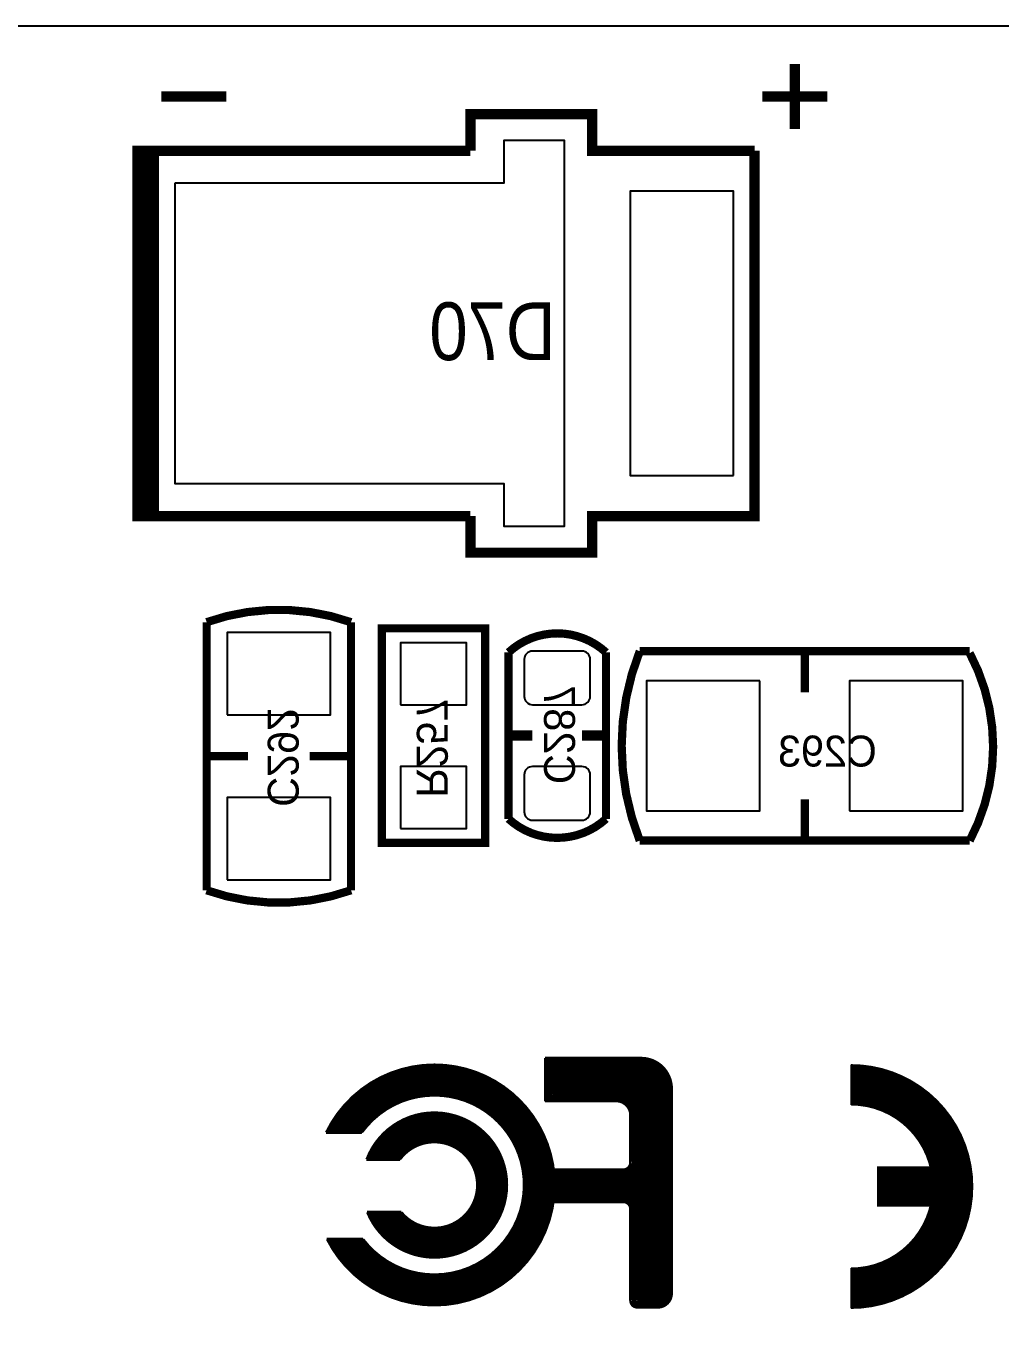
# Model space of a CAD drawing. Extents: x -91 to 82, y -70 to 91.
# Drawn here: x 14.56 to 26.56, y 36.4 to 52.5 of the extents above; entities that cross this region are included whole.
import ezdxf

# ---------------------------------------------------------------- set-up
doc = ezdxf.new("R2010")
doc.units = 0
for name, color, linetype in [('BG_OUTLINE', 254, 'CONTINUOUS'), ('BG_SILKSCREEN_BOTTOM', 6, 'CONTINUOUS'), ('PG_SILKSCREEN_BOTTOM', 143, 'CONTINUOUS'), ('PIN_BOTTOM', 1, 'CONTINUOUS'), ('RD_ASSEMBLY_BOTTOM', 2, 'CONTINUOUS')]:
    doc.layers.add(name, color=color, linetype=linetype)

msp = doc.modelspace()

# ---------------------------------------------------------------- linework, layer by layer
at = {"layer": 'BG_OUTLINE'}
msp.add_lwpolyline([(78.49997, -3.50012, 0.414214), (81.499964, -0.500126), (81.499964, 49.500028, 0.414214), (78.49997, 52.500022), (-0.500126, 52.500022, 0.414214), (-3.50012, 49.500028), (-3.50012, -0.500126, 0.414214), (-0.500126, -3.50012)], format="xyb", close=True, dxfattribs=at)
at = {"layer": 'BG_SILKSCREEN_BOTTOM'}
for points, const_width in [([(20.950682, 39.793418), (22.132798, 39.793418, -0.413145), (22.511004, 39.41699)], 0.028448), ([(20.97913, 39.765224), (22.132798, 39.765224, -0.414239), (22.481032, 39.41699)], 0.028448), ([(20.983702, 39.776908), (22.137624, 39.776908, -0.415453), (22.485604, 39.427404)], 0.028448), ([(18.264124, 37.559488, 0.13865), (18.810224, 36.965382, 0.138194), (19.58721, 36.746688, 0.198871), (20.634198, 37.180012, 0.198687), (21.0693, 38.228778, 0.199124), (20.635722, 39.27602, 0.199259), (19.58721, 39.711122, 0.140388), (18.800826, 39.486078, 0.140813), (18.253202, 38.876986)], 0.028448), ([(18.277332, 37.565584, 0.138546), (18.81759, 36.977574, 0.138623), (19.58721, 36.759896, 0.199473), (20.623784, 37.19068, 0.198627), (21.054314, 38.228778, 0.199223), (20.625308, 39.266876, 0.19855), (19.58721, 39.695882, 0.140716), (18.8087, 39.472616, 0.140563), (18.266918, 38.87089)], 0.028448), ([(18.29689, 37.559488, 0.136017), (18.82648, 36.99129, 0.139226), (19.58721, 36.774882, 0.199095), (20.614894, 37.201094, 0.198459), (21.041106, 38.228778, 0.199327), (20.614894, 39.256208, 0.199112), (19.58721, 39.68242, 0.14107), (18.815812, 39.460678, 0.138154), (18.286222, 38.876986)], 0.028448), ([(18.3134, 37.559488, 0.134854), (18.8341, 37.002974, 0.138749), (19.58721, 36.790122, 0.198305), (20.604226, 37.209984, 0.19872), (21.025612, 38.228778, 0.199131), (20.606004, 39.245794, 0.198768), (19.58721, 39.667688, 0.140659), (18.823432, 39.448486, 0.136839), (18.302732, 38.876986)], 0.028448), ([(18.32991, 37.559488, 0.133505), (18.84172, 37.014912, 0.139129), (19.58721, 36.803584, 0.198887), (20.593812, 37.220398, 0.198737), (21.010626, 38.228778, 0.199067), (20.595082, 39.23538, 0.198702), (19.58721, 39.652702, 0.140122), (18.830798, 39.436294, 0.135434), (18.319496, 38.876986)], 0.028448), ([(18.34642, 37.559488, 0.132041), (18.848832, 37.027104, 0.138617), (19.58721, 36.818316, 0.198925), (20.583398, 37.23132, 0.198609), (20.997418, 38.228778, 0.199144), (20.584922, 39.224712, 0.199311), (19.58721, 39.638986, 0.140663), (18.840196, 39.42461, 0.134405), (18.336006, 38.876986)], 0.028448), ([(18.36293, 37.559488, 0.130532), (18.856706, 37.04082, 0.138986), (19.58721, 36.83381, 0.198865), (20.57273, 37.24148, 0.198639), (20.982178, 38.228778, 0.199144), (20.574508, 39.214298, 0.199337), (19.58721, 39.624, 0.141168), (18.847308, 39.410894, 0.132954), (18.350992, 38.876986)], 0.028448), ([(18.379186, 37.559488, 0.129108), (18.863818, 37.052504, 0.139456), (19.58721, 36.847018, 0.199486), (20.562316, 37.251894, 0.198651), (20.967192, 38.228778, 0.199269), (20.563586, 39.205408, 0.198496), (19.58721, 39.609014, 0.14055), (18.854928, 39.39921, 0.131572), (18.367502, 38.876986)], 0.028448), ([(20.994116, 39.749984), (22.132798, 39.749984, -0.41312), (22.467824, 39.41699)], 0.028448), ([(21.009102, 39.736522), (22.132798, 39.736522, -0.414179), (22.45233, 39.41699)], 0.028448), ([(21.022818, 39.721282), (22.132798, 39.721282, -0.414123), (22.437598, 39.41699)], 0.028448), ([(21.037804, 39.706296), (22.132798, 39.706296, -0.412811), (22.423882, 39.41699)], 0.028448), ([(21.05279, 39.693088), (22.132798, 39.693088, -0.414221), (22.408896, 39.41699)], 0.028448), ([(21.066506, 39.678102), (22.132798, 39.678102, -0.414231), (22.39391, 39.41699)], 0.028448), ([(21.081492, 39.663116), (22.132798, 39.663116, -0.412818), (22.380702, 39.41699)], 0.028448), ([(21.096224, 39.6494), (22.132798, 39.6494, -0.41411), (22.365716, 39.41699)], 0.028448), ([(21.109686, 39.634414), (22.132798, 39.634414, -0.414001), (22.350476, 39.41699)], 0.028448), ([(21.124926, 39.619682), (22.132798, 39.619682, -0.412366), (22.337014, 39.41699)], 0.028448), ([(24.716486, 36.709604, 0.199109), (25.77719, 37.149278, 0.19911), (26.216864, 38.209982, 0.199118), (25.77719, 39.270686, 0.199108), (24.716486, 39.710106)], 0.014986), ([(24.716486, 36.73221, 0.414224), (26.201624, 38.217602, 0.198884), (25.766776, 39.267638, 0.198938), (24.716486, 39.70274)], 0.014986), ([(24.716486, 36.72459, 0.198924), (25.766776, 37.159692, 0.198923), (26.201624, 38.209982, 0.414196), (24.716486, 39.69512)], 0.014986), ([(24.716486, 36.73221, 0.198569), (25.762204, 37.164518, 0.198507), (26.194258, 38.209982, 0.198722), (25.762204, 39.254176, 0.199101), (24.716486, 39.688008)], 0.014986), ([(24.716486, 36.73983, 0.198887), (25.756108, 37.170614, 0.198885), (26.186638, 38.209982, 0.19887), (25.756108, 39.249604, 0.198875), (24.716486, 39.680134)], 0.014986), ([(24.716486, 36.747196, 0.19833), (25.75179, 37.174678, 0.198328), (26.179272, 38.209982, 0.198695), (25.75179, 39.243508, 0.199158), (24.716486, 39.673022)], 0.014986), ([(24.716486, 36.754816, 0.198746), (25.745694, 37.180774, 0.198751), (26.171652, 38.209982, 0.198743), (25.745694, 39.23919, 0.198729), (24.716486, 39.665402)], 0.014986), ([(24.716486, 36.762182, 0.198351), (25.741122, 37.185346, 0.198357), (26.164286, 38.209982, 0.198514), (25.741122, 39.233094, 0.198905), (24.716486, 39.657782)], 0.014986), ([(24.716486, 36.769802, 0.198718), (25.73528, 37.191188, 0.19872), (26.156666, 38.209982, 0.198708), (25.73528, 39.228522, 0.198762), (24.716486, 39.650416)], 0.014986), ([(24.716486, 36.777422, 0.198539), (25.729184, 37.196014, 0.198878), (26.1493, 38.209982, 0.199095), (25.729184, 39.22268, 0.199096), (24.716486, 39.642542)], 0.014986), ([(24.716486, 36.784788, 0.198708), (25.724612, 37.20211, 0.198648), (26.14168, 38.209982, 0.198689), (25.724612, 39.218108, 0.198687), (24.716486, 39.635176)], 0.014986), ([(24.716486, 36.792408, 0.198523), (25.71877, 37.206174, 0.198917), (26.134314, 38.209982, 0.199067), (25.71877, 39.212012, 0.199176), (24.716486, 39.62781)], 0.014986), ([(24.716486, 36.799774, 0.198593), (25.714198, 37.212524, 0.198534), (26.126694, 38.209982, 0.198963), (25.714198, 39.206424, 0.1993), (24.716486, 39.62019)], 0.014986), ([(24.716486, 36.80714, 0.199148), (25.708102, 37.21862, 0.414642), (25.708102, 39.201598, 0.199111), (24.716486, 39.612824)], 0.014986), ([(24.724106, 36.72459, 0.198851), (25.774142, 37.159692, 0.198925), (26.209244, 38.209982, 0.198904), (25.774142, 39.260018, 0.19891), (24.724106, 39.69512)], 0.014986), ([(18.395696, 37.559488, 0.127654), (18.871692, 37.064696, 0.138805), (19.58721, 36.862004, 0.199134), (20.553426, 37.262816, 0.198391), (20.95373, 38.228778, 0.199392), (20.553426, 39.194994, 0.199093), (19.58721, 39.595298, 0.141039), (18.862294, 39.387018, 0.130078), (18.384012, 38.876986)], 0.028448), ([(18.412206, 37.559488, 0.126228), (18.878804, 37.07638, 0.138244), (19.58721, 36.87699, 0.198338), (20.543012, 37.271706, 0.19865), (20.938998, 38.228778, 0.199273), (20.544028, 39.18458, 0.198636), (19.58721, 39.580312, 0.140544), (18.869914, 39.37508, 0.128632), (18.400522, 38.876986)], 0.028448), ([(18.428716, 37.559488, 0.12443), (18.886424, 37.090096, 0.139717), (19.58721, 36.890706, 0.19885), (20.53209, 37.28212, 0.198713), (20.924012, 38.228778, 0.199089), (20.533614, 39.173912, 0.198691), (19.58721, 39.56558, 0.139997), (18.87728, 39.362888, 0.127131), (18.416778, 38.876986)], 0.028448), ([(18.445226, 37.559488, 0.12276), (18.89379, 37.102288, 0.13911), (19.58721, 36.905692, 0.198894), (20.521676, 37.292788, 0.198609), (20.910296, 38.228778, 0.199219), (20.5232, 39.163498, 0.199289), (19.58721, 39.552118, 0.141312), (18.8849, 39.34968, 0.125479), (18.433288, 38.876986)], 0.028448), ([(18.463514, 37.559488, 0.121086), (18.90141, 37.114226, 0.138485), (19.58721, 36.920678, 0.198727), (20.511516, 37.303202, 0.19855), (20.89531, 38.228778, 0.199284), (20.512532, 39.153084, 0.199045), (19.58721, 39.536878, 0.141113), (18.89379, 39.337488, 0.123966), (18.451322, 38.876986)], 0.028448), ([(18.480024, 37.559488, 0.119461), (18.908776, 37.12591, 0.138906), (19.58721, 36.933886, 0.199528), (20.500594, 37.313616, 0.198627), (20.880324, 38.228778, 0.199269), (20.502118, 39.143686, 0.198477), (19.58721, 39.521892, 0.140493), (18.90141, 39.325296, 0.122355), (18.467832, 38.876986)], 0.028448), ([(18.49628, 37.559488, 0.11782), (18.916396, 37.138102, 0.138275), (19.58721, 36.949126, 0.199115), (20.491704, 37.324284, 0.198384), (20.866608, 38.228778, 0.199453), (20.491704, 39.133526, 0.199086), (19.58721, 39.508684, 0.140952), (18.908776, 39.313612, 0.120717), (18.484596, 38.876986)], 0.028448), ([(18.514314, 37.559488, 0.115786), (18.924016, 37.151818, 0.138728), (19.58721, 36.964112, 0.198906), (20.48129, 37.334698, 0.19835), (20.851622, 38.228778, 0.199265), (20.482814, 39.123112, 0.198674), (19.58721, 39.493698, 0.140326), (18.916396, 39.30142, 0.11903), (18.501106, 38.876986)], 0.028448), ([(18.530824, 37.559488, 0.114149), (18.931382, 37.163502, 0.139165), (19.58721, 36.977574, 0.198866), (20.470622, 37.343588, 0.19872), (20.83689, 38.228778, 0.199031), (20.4724, 39.11219, 0.198713), (19.58721, 39.478712, 0.140811), (18.924016, 39.287704, 0.11714), (18.517616, 38.876986)], 0.028448), ([(18.547588, 37.559488, 0.11249), (18.940526, 37.175694, 0.138868), (19.58721, 36.992814, 0.198863), (20.460208, 37.354002, 0.198632), (20.823174, 38.228778, 0.199199), (20.461732, 39.101776, 0.199351), (19.58721, 39.464996, 0.141302), (18.931382, 39.27602, 0.115264), (18.535396, 38.876986)], 0.028448), ([(18.565622, 37.559488, 0.110505), (18.947892, 37.187378, 0.138209), (19.58721, 37.0078, 0.198641), (20.449794, 37.364416, 0.198621), (20.808188, 38.228778, 0.199273), (20.451318, 39.091616, 0.199102), (19.58721, 39.45001, 0.14062), (18.939002, 39.264082, 0.113505), (18.551906, 38.876986)], 0.028448), ([(24.716486, 36.815014, 0.1985), (25.703784, 37.222684, 0.198513), (26.111708, 38.209982, 0.198899), (25.703784, 39.195502, 0.199341), (24.716486, 39.605204)], 0.014986), ([(24.716486, 36.822126, 0.19888), (25.697688, 37.22878, 0.198895), (26.104342, 38.209982, 0.19889), (25.697688, 39.191184, 0.198912), (24.716486, 39.597584)], 0.014986), ([(24.716486, 36.829746, 0.198513), (25.693116, 37.233606, 0.198454), (26.096722, 38.209982, 0.198692), (25.693116, 39.185088, 0.199117), (24.716486, 39.590218)], 0.014986), ([(24.716486, 36.837112, 0.198884), (25.687274, 37.239194, 0.198883), (26.089102, 38.209982, 0.19887), (25.687274, 39.180516, 0.198944), (24.716486, 39.582598)], 0.014986), ([(24.716486, 36.844732, 0.198343), (25.682702, 37.24402, 0.198276), (26.081736, 38.209982, 0.198726), (25.682702, 39.174674, 0.199142), (24.716486, 39.575232)], 0.014986), ([(24.716486, 36.852606, 0.198943), (25.676606, 37.250116, 0.198884), (26.074116, 38.209982, 0.198932), (25.676606, 39.170102, 0.198941), (24.716486, 39.567612)], 0.014986), ([(24.716486, 36.859718, 0.198279), (25.672034, 37.25418, 0.198346), (26.06675, 38.209982, 0.198509), (25.672034, 39.164006, 0.198929), (24.716486, 39.560246)], 0.014986), ([(24.716486, 36.867338, 0.19869), (25.666192, 37.260276, 0.413725), (25.666192, 39.159688, 0.198701), (24.716486, 39.552626)], 0.014986), ([(24.716486, 36.874704, 0.198473), (25.660096, 37.264848, 0.198894), (26.051764, 38.209982, 0.199346), (25.660096, 39.153592, 0.199312), (24.716486, 39.545514)], 0.014986), ([(24.716486, 36.882324, 0.198707), (25.655778, 37.27069, 0.198709), (26.044144, 38.209982, 0.198633), (25.655778, 39.14902, 0.198709), (24.716486, 39.53764)], 0.014986), ([(24.716486, 36.88969, 0.198466), (25.649682, 37.275516, 0.198883), (26.036778, 38.209982, 0.199107), (25.649682, 39.143178, 0.199118), (24.716486, 39.530274)], 0.014986), ([(24.716486, 36.89731, 0.19873), (25.64511, 37.281612, 0.198664), (26.029158, 38.209982, 0.198931), (25.64511, 39.137082, 0.199363), (24.716486, 39.522908)], 0.014986), ([(24.716486, 36.904676, 0.198305), (25.639268, 37.285676, 0.19874), (26.021792, 38.209982, 0.199104), (25.639268, 39.13251, 0.199192), (24.716486, 39.515034)], 0.014986), ([(24.716486, 36.912296, 0.198531), (25.634696, 37.292026, 0.198453), (26.014172, 38.209982, 0.198967), (25.634696, 39.126922, 0.199346), (24.716486, 39.507922)], 0.014986), ([(24.716486, 36.919916, 0.199119), (25.6286, 37.298122, 0.414583), (25.6286, 39.122096, 0.199121), (24.716486, 39.500048)], 0.014986), ([(24.716486, 36.927282, 0.198421), (25.624028, 37.302186, 0.198501), (25.999186, 38.209982, 0.198671), (25.624028, 39.116, 0.199114), (24.716486, 39.492682)], 0.014986), ([(24.716486, 36.934648, 0.198882), (25.618186, 37.308282, 0.198884), (25.99182, 38.209982, 0.198893), (25.618186, 39.111682, 0.198938), (24.716486, 39.485316)], 0.014986), ([(24.716486, 36.942522, 0.198505), (25.613614, 37.313108, 0.198442), (25.9842, 38.209982, 0.198733), (25.613614, 39.105586, 0.199181), (24.716486, 39.477696)], 0.014986), ([(24.716486, 36.949634, 0.198921), (25.607772, 37.318696, 0.198899), (25.97658, 38.209982, 0.198889), (25.607772, 39.101014, 0.198975), (24.716486, 39.470076)], 0.014986), ([(24.716486, 36.957508, 0.198285), (25.6032, 37.323522, 0.198226), (25.969214, 38.209982, 0.198741), (25.6032, 39.095426, 0.199135), (24.716486, 39.46271)], 0.014986), ([(24.716486, 36.96462, 0.198928), (25.597104, 37.329618, 0.198871), (25.961594, 38.209982, 0.198924), (25.597104, 39.0906, 0.198894), (24.716486, 39.45509)], 0.014986), ([(18.583402, 37.559488, 0.108328), (18.955512, 37.201094, 0.139671), (19.58721, 37.021008, 0.199337), (20.439126, 37.375084, 0.198603), (20.793202, 38.228778, 0.199151), (20.440904, 39.080694, 0.199199), (19.58721, 39.435024, 0.140106), (18.946622, 39.25189, 0.11144), (18.570194, 38.876986)], 0.028448), ([(18.599912, 37.559488, 0.106258), (18.962878, 37.213286, 0.139191), (19.58721, 37.035994, 0.199314), (20.428712, 37.385498, 0.198764), (20.779994, 38.228778, 0.199428), (20.43049, 39.071804, 0.199166), (19.58721, 39.421308, 0.140877), (18.955512, 39.239698, 0.109802), (18.586704, 38.876986)], 0.028448), ([(18.6182, 37.559488, 0.104202), (18.970498, 37.225224, 0.138473), (19.58721, 37.05098, 0.19888), (20.419822, 37.395912, 0.198378), (20.765008, 38.228778, 0.199288), (20.421092, 39.06139, 0.198634), (19.58721, 39.406322, 0.1414), (18.962878, 39.22649, 0.107488), (18.60423, 38.876986)], 0.028448), ([(18.635726, 37.559488, 0.102127), (18.978118, 37.236908, 0.137703), (19.58721, 37.06622, 0.198223), (20.409408, 37.40531, 0.198621), (20.750022, 38.228778, 0.199075), (20.410678, 39.050722, 0.198659), (19.58721, 39.39159, 0.140718), (18.970498, 39.214298, 0.10557), (18.620994, 38.876986)], 0.028448), ([(18.654014, 37.559488, 0.099577), (18.985484, 37.250878, 0.139482), (19.58721, 37.079682, 0.19894), (20.398994, 37.415724, 0.19854), (20.736306, 38.228778, 0.199274), (20.40001, 39.040308, 0.199332), (19.58721, 39.377874, 0.14118), (18.978118, 39.202614, 0.103451), (18.638774, 38.876986)], 0.028448), ([(18.654014, 37.559488, 0.099577), (18.985484, 37.250878, 0.139482), (19.58721, 37.079682, 0.19894), (20.398994, 37.415724, 0.19854), (20.736306, 38.228778, 0.199274), (20.40001, 39.040308, 0.199332), (19.58721, 39.377874, 0.14118), (18.978118, 39.202614, 0.103451), (18.638774, 38.876986)], 0.028448), ([(18.671794, 37.559488, 0.097345), (18.993104, 37.262816, 0.138717), (19.58721, 37.094414, 0.198703), (20.388326, 37.426392, 0.198518), (20.72132, 38.228778, 0.199295), (20.389596, 39.029894, 0.199103), (19.58721, 39.362888, 0.140524), (18.985484, 39.190422, 0.101143), (18.656808, 38.876986)], 0.028448), ([(18.689828, 37.559488, 0.095019), (19.000724, 37.2745, 0.137944), (19.58721, 37.1094, 0.198678), (20.377912, 37.436806, 0.198492), (20.70608, 38.228778, 0.199271), (20.379182, 39.01948, 0.199108), (19.58721, 39.347902, 0.139953), (18.993104, 39.178484, 0.098814), (18.675096, 38.876986)], 0.028448), ([(18.708116, 37.559488, 0.092421), (19.00809, 37.286692, 0.138506), (19.58721, 37.123116, 0.199435), (20.367498, 37.44722, 0.198661), (20.692618, 38.228778, 0.199575), (20.368514, 39.01059, 0.199083), (19.58721, 39.334694, 0.141566), (19.000724, 39.165022, 0.096224), (18.692876, 38.876986)], 0.028448), ([(18.695924, 38.876986, -0.118363), (19.087592, 39.211504, -0.118441), (19.58721, 39.331392, -0.199476), (20.367498, 39.007288, -0.1992), (20.689824, 38.228778, -0.1986), (20.36572, 37.44849, -0.198842), (19.58721, 37.12591, -0.115097), (19.098006, 37.24021, -0.115276), (18.71091, 37.559488)], 0.028448), ([(22.173692, 38.5064), (22.173692, 39.08679, 0.414272), (21.825712, 39.435024)], 0.028448), ([(22.159976, 38.5064), (22.159976, 39.08679, 0.415286), (21.825712, 39.419784)], 0.028448), ([(22.14499, 38.5064), (22.14499, 39.08679, 0.415345), (21.825712, 39.404798)], 0.028448), ([(22.130004, 38.5064), (22.130004, 39.08679, 0.414306), (21.825712, 39.39159)], 0.028448), ([(22.116288, 38.5064), (22.116288, 39.08679, 0.41542), (21.825712, 39.376604)], 0.028448), ([(22.101302, 38.5064), (22.101302, 39.08679, 0.415496), (21.825712, 39.361618)], 0.028448), ([(22.086316, 38.5064), (22.086316, 39.08679, 0.414031), (21.825712, 39.347902)], 0.028448), ([(22.073108, 38.5064), (22.073108, 39.08679, 0.415765), (21.825712, 39.332916)], 0.028448), ([(22.058122, 38.5064), (22.058122, 39.08679, 0.415815), (21.825712, 39.318184)], 0.028448), ([(22.042882, 38.5064), (22.042882, 39.08679, 0.414119), (21.825712, 39.304214)], 0.028448), ([(22.02942, 38.5064), (22.02942, 39.08679, 0.416045), (21.825712, 39.289482)], 0.028448), ([(22.350476, 39.41699), (22.350476, 36.8935, -0.383354), (22.337014, 36.878514)], 0.028448), ([(22.365716, 39.41699), (22.365716, 36.8935, -0.415151), (22.337014, 36.865306)], 0.028448), ([(22.380702, 39.41699), (22.380702, 36.8935, -0.414761), (22.337014, 36.85032)], 0.028448), ([(22.39391, 39.41699), (22.39391, 36.8935, -0.406078), (22.337014, 36.83508)], 0.028448), ([(22.408896, 39.41699), (22.408896, 36.8935, -0.414214), (22.337014, 36.821618)], 0.028448), ([(22.423882, 39.41699), (22.423882, 36.8935, -0.413359), (22.337014, 36.806378)], 0.028448), ([(22.437598, 39.41699), (22.437598, 36.8935, -0.410082), (22.337014, 36.791392)], 0.028448), ([(22.45233, 39.41699), (22.45233, 36.8935, -0.414214), (22.337014, 36.778184)], 0.028448), ([(22.467824, 39.41699), (22.467824, 36.8935, -0.414427), (22.337014, 36.763198)], 0.028448), ([(22.481032, 39.41699), (22.481032, 36.8935, -0.411031), (22.337014, 36.748212)], 0.028448), ([(22.511004, 39.41699), (22.511004, 36.8935, -0.414187), (22.337014, 36.71951)], 0.028448), ([(22.493224, 39.402004), (22.493224, 36.878514, -0.414386), (22.347428, 36.733226)], 0.028448), ([(24.716486, 36.97224, 0.198176), (25.592532, 37.333682, 0.198258), (25.954228, 38.209982, 0.198427), (25.592532, 39.084504, 0.198885), (24.716486, 39.447724)], 0.014986), ([(24.716486, 36.980114, 0.198615), (25.58669, 37.339778, 0.413579), (25.58669, 39.080186, 0.198646), (24.716486, 39.440104)], 0.014986), ([(24.716486, 36.987226, 0.198518), (25.580594, 37.344604, 0.198901), (25.939242, 38.209982, 0.199127), (25.580594, 39.07409, 0.199133), (24.716486, 39.432738)], 0.014986), ([(24.716486, 36.994846, 0.198642), (25.576022, 37.350192, 0.19872), (25.931622, 38.209982, 0.198706), (25.576022, 39.069518, 0.198712), (24.716486, 39.425118)], 0.014986), ([(24.716486, 37.002212, 0.198482), (25.57018, 37.355018, 0.19887), (25.924256, 38.209982, 0.19916), (25.57018, 39.063676, 0.19917), (24.716486, 39.418006)], 0.014986), ([(24.716486, 37.009832, 0.198487), (25.565608, 37.361114, 0.198412), (25.916636, 38.209982, 0.198871), (25.565608, 39.05758, 0.199344), (24.716486, 39.410132)], 0.014986), ([(24.716486, 37.017198, 0.199075), (25.559512, 37.366702, 0.199141), (25.90927, 38.209982, 0.199131), (25.559512, 39.053008, 0.199171), (24.716486, 39.402512)], 0.014986), ([(24.716486, 37.024818, 0.1984), (25.555194, 37.371274, 0.198381), (25.90165, 38.209982, 0.198995), (25.555194, 39.04742, 0.199342), (24.716486, 39.395146)], 0.014986), ([(24.716486, 37.032184, 0.198904), (25.549098, 37.377624, 0.198833), (25.894284, 38.209982, 0.198888), (25.549098, 39.042594, 0.198941), (24.716486, 39.387526)], 0.014986), ([(24.716486, 37.039804, 0.198399), (25.544526, 37.381688, 0.19848), (25.886664, 38.209982, 0.198648), (25.544526, 39.036498, 0.199147), (24.716486, 39.380414)], 0.014986), ([(24.716486, 37.047424, 0.198911), (25.538684, 37.387784, 0.414252), (25.538684, 39.03218, 0.198932), (24.716486, 39.37254)], 0.014986), ([(24.716486, 37.05479, 0.198235), (25.534112, 37.39261, 0.198157), (25.871678, 38.209982, 0.198654), (25.534112, 39.026084, 0.199168), (24.716486, 39.365174)], 0.014986), ([(24.716486, 37.06241, 0.198828), (25.528016, 37.398198, 0.198925), (25.864312, 38.209982, 0.198903), (25.528016, 39.021512, 0.198939), (24.716486, 39.357808)], 0.014986), ([(24.716486, 37.069776, 0.198192), (25.523698, 37.403024, 0.198119), (25.856692, 38.209982, 0.198747), (25.523698, 39.015924, 0.199108), (24.716486, 39.350188)], 0.014986), ([(24.716486, 37.077142, 0.198707), (25.517602, 37.40912, 0.1986), (25.849072, 38.209982, 0.198658), (25.517602, 39.011098, 0.198661), (24.716486, 39.342822)], 0.014986), ([(24.716486, 37.085016, 0.198173), (25.51303, 37.413438, 0.198189), (25.841706, 38.209982, 0.198401), (25.51303, 39.005002, 0.198944), (24.716486, 39.335202)], 0.014986), ([(24.716486, 37.092382, 0.198669), (25.507188, 37.41928, 0.198677), (25.834086, 38.209982, 0.198671), (25.507188, 39.000684, 0.198695), (24.716486, 39.327582)], 0.014986), ([(24.716486, 37.099748, 0.198428), (25.501092, 37.424106, 0.198859), (25.82672, 38.209982, 0.199155), (25.501092, 38.994588, 0.199161), (24.716486, 39.320216)], 0.014986), ([(24.716486, 37.107622, 0.198605), (25.49652, 37.429694, 0.198707), (25.8191, 38.209982, 0.198903), (25.49652, 38.988492, 0.199419), (24.716486, 39.312596)], 0.014986), ([(24.716486, 37.114734, 0.198192), (25.490678, 37.43452, 0.198637), (25.811734, 38.209982, 0.199144), (25.490678, 38.984174, 0.199151), (24.716486, 39.30523)], 0.014986), ([(24.716486, 37.122608, 0.198481), (25.486106, 37.440616, 0.198413), (25.804114, 38.209982, 0.198931), (25.486106, 38.978078, 0.199454), (24.716486, 39.29761)], 0.014986), ([(24.716486, 37.12972, 0.199142), (25.48001, 37.446204, 0.19923), (25.796748, 38.209982, 0.199183), (25.48001, 38.973506, 0.199163), (24.716486, 39.28999)], 0.014986), ([(18.751296, 38.545516, -0.152281), (19.080226, 38.964108, -0.151592), (19.58721, 39.121588, -0.198643), (20.218908, 38.860222, -0.19945), (20.48129, 38.228778, -0.199511), (20.218908, 37.59708, -0.199513), (19.58721, 37.334698, -0.149636), (19.087592, 37.487606, -0.149256), (18.758916, 37.89299)], 0.028448), ([(21.999702, 38.5064), (21.999702, 39.08679, 0.4142), (21.825712, 39.26078)], 0.028448), ([(22.014688, 38.516814), (22.014688, 39.097204, 0.414373), (21.840698, 39.271702)], 0.028448), ([(24.716486, 37.13734, 0.198393), (25.475692, 37.450776, 0.198396), (25.789128, 38.209982, 0.198703), (25.475692, 38.967918, 0.199174), (24.716486, 39.282624)], 0.014986), ([(24.716486, 37.144706, 0.198914), (25.469596, 37.457126, 0.198829), (25.781762, 38.209982, 0.19889), (25.469596, 38.963092, 0.198902), (24.716486, 39.275004)], 0.014986), ([(24.716486, 37.144706, 0.198914), (25.469596, 37.457126, 0.198829), (25.781762, 38.209982, 0.19889), (25.469596, 38.963092, 0.198902), (24.716486, 39.275004)], 0.014986), ([(24.716486, 37.152326, 0.198358), (25.465024, 37.461444, 0.198344), (25.774142, 38.209982, 0.198626), (25.465024, 38.956996, 0.199163), (24.716486, 39.267638)], 0.014986), ([(24.716486, 37.159692, 0.198877), (25.459182, 37.467286, 0.41415), (25.459182, 38.952678, 0.198898), (24.716486, 39.260018)], 0.014986), ([(24.716486, 37.167312, 0.198211), (25.45461, 37.472112, 0.198121), (25.759156, 38.209982, 0.198651), (25.45461, 38.946582, 0.199211), (24.716486, 39.252906)], 0.014986), ([(24.716486, 37.174678, 0.198997), (25.448514, 37.478208, 0.198888), (25.75179, 38.209982, 0.198951), (25.448514, 38.94201, 0.198891), (24.716486, 39.245032)], 0.014986), ([(24.716486, 37.182298, 0.198146), (25.444196, 37.482526, 0.198057), (25.74417, 38.209982, 0.198459), (25.444196, 38.936422, 0.198947), (24.716486, 39.23792)], 0.014986), ([(24.716486, 37.189918, 0.198638), (25.4381, 37.488622, 0.413504), (25.4381, 38.931596, 0.198625), (24.716486, 39.230046)], 0.014986), ([(24.716486, 37.197284, 0.198335), (25.432004, 37.49294, 0.198877), (25.729184, 38.209982, 0.199149), (25.432004, 38.9255, 0.199162), (24.716486, 39.22268)], 0.014986), ([(24.716486, 37.204904, 0.198585), (25.427686, 37.498782, 0.198588), (25.721564, 38.209982, 0.198518), (25.427686, 38.920928, 0.198648), (24.716486, 39.215314)], 0.014986), ([(18.765012, 38.54069, -0.152072), (19.087592, 38.951916, -0.152546), (19.58721, 39.108126, -0.198853), (20.20951, 38.849808, -0.198343), (20.466304, 38.228778, -0.198983), (20.207986, 37.606224, -0.1982), (19.58721, 37.349684, -0.149476), (19.096482, 37.499798, -0.149464), (18.772378, 37.898578)], 0.028448), ([(18.782792, 38.545516, -0.149032), (19.096482, 38.939978, -0.152401), (19.58721, 39.092886, -0.198859), (20.199096, 38.839394, -0.198306), (20.451318, 38.228778, -0.19882), (20.197826, 37.616892, -0.198338), (19.58721, 37.364416, -0.148804), (19.104102, 37.511482, -0.145862), (18.790412, 37.89299)], 0.028448), ([(18.797778, 38.545516, -0.147035), (19.104102, 38.927786, -0.151863), (19.58721, 39.0779, -0.198842), (20.188682, 38.82898, -0.199255), (20.437602, 38.228778, -0.19981), (20.187412, 37.627306, -0.199252), (19.58721, 37.378386, -0.149677), (19.111722, 37.523674, -0.143727), (18.806922, 37.89299)], 0.028448), ([(18.814288, 38.545516, -0.145544), (19.112992, 38.916102, -0.152931), (19.58721, 39.064184, -0.198459), (20.178014, 38.82009, -0.198705), (20.422616, 38.228778, -0.19995), (20.17649, 37.63772, -0.199174), (19.58721, 37.393118, -0.149227), (19.120612, 37.535612, -0.1422), (18.821908, 37.89299)], 0.028448), ([(18.829274, 38.545516, -0.143547), (19.120612, 38.90391, -0.15238), (19.58721, 39.049198, -0.198521), (20.1676, 38.809422, -0.198602), (20.40763, 38.228778, -0.198541), (20.1676, 37.648388, -0.198589), (19.58721, 37.408104, -0.148691), (19.127978, 37.547804, -0.139868), (18.838418, 37.89299)], 0.028448), ([(18.845784, 38.545516, -0.141654), (19.129502, 38.891718, -0.152257), (19.58721, 39.034212, -0.198489), (20.157186, 38.799008, -0.415749), (20.157186, 37.658802, -0.199557), (19.58721, 37.42182, -0.149888), (19.137122, 37.559488, -0.138106), (18.853404, 37.89299)], 0.028448), ([(18.861024, 38.545516, -0.1394), (19.137122, 38.87978, -0.152992), (19.58721, 39.021004, -0.198876), (20.148296, 38.788594, -0.198286), (20.379182, 38.228778, -0.198929), (20.146518, 37.667692, -0.19816), (19.58721, 37.436806, -0.1493), (19.144488, 37.57168, -0.135881), (18.869914, 37.89299)], 0.028448), ([(18.87728, 38.545516, -0.137471), (19.146012, 38.868096, -0.152731), (19.58721, 39.006018, -0.198866), (20.137628, 38.777926, -0.198221), (20.364196, 38.228778, -0.198906), (20.136104, 37.678106, -0.198063), (19.58721, 37.451792, -0.148825), (19.153378, 37.583618, -0.133818), (18.886424, 37.89299)], 0.028448), ([(18.89252, 38.545516, -0.135339), (19.153378, 38.855904, -0.152201), (19.58721, 38.990778, -0.198841), (20.127214, 38.767512, -0.199344), (20.350988, 38.228778, -0.20004), (20.12569, 37.68852, -0.19918), (19.58721, 37.465, -0.149808), (19.160998, 37.59581, -0.131481), (18.90141, 37.89299)], 0.028448), ([(18.908776, 38.545516, -0.133215), (19.162522, 38.843712, -0.15376), (19.58721, 38.977316, -0.1985), (20.1168, 38.758622, -0.198564), (20.335494, 38.228778, -0.200078), (20.115022, 37.699188, -0.19925), (19.58721, 37.479986, -0.149012), (19.168618, 37.607494, -0.128958), (18.91792, 37.89299)], 0.028448), ([(18.925286, 38.545516, -0.130786), (19.169888, 38.833298, -0.151345), (19.58721, 38.962584, -0.198555), (20.106132, 38.7477, -0.198495), (20.320508, 38.228778, -0.198564), (20.106132, 37.709602, -0.198418), (19.58721, 37.495226, -0.148824), (19.177508, 37.619686, -0.126573), (18.93443, 37.89299)], 0.028448), ([(18.941796, 38.545516, -0.128623), (19.179032, 38.821614, -0.151021), (19.58721, 38.947598, -0.198512), (20.095718, 38.737286, -0.199687), (20.3073, 38.228778, -0.19973), (20.095718, 37.720016, -0.199585), (19.58721, 37.508688, -0.149649), (19.184874, 37.631878, -0.123593), (18.951194, 37.89299)], 0.028448), ([(18.956782, 38.545516, -0.125959), (19.186398, 38.809422, -0.151932), (19.58721, 38.933882, -0.198917), (20.086574, 38.726618, -0.198074), (20.292314, 38.228778, -0.198806), (20.085304, 37.729414, -0.198204), (19.58721, 37.523674, -0.149335), (19.194018, 37.643816, -0.121165), (18.967704, 37.89299)], 0.028448), ([(18.973292, 38.545516, -0.12355), (19.195796, 38.797484, -0.151568), (19.58721, 38.918896, -0.198983), (20.076414, 38.716204, -0.197997), (20.277074, 38.228778, -0.198882), (20.07489, 37.739574, -0.198066), (19.58721, 37.538914, -0.148541), (19.201384, 37.6555, -0.118125), (18.984214, 37.89299)], 0.028448), ([(18.989802, 38.545516, -0.120306), (19.202908, 38.785292, -0.150988), (19.58721, 38.90391, -0.198821), (20.065492, 38.70579, -0.19815), (20.262088, 38.228778, -0.198962), (20.064222, 37.749988, -0.199222), (19.58721, 37.552122, -0.149417), (19.209004, 37.667692, -0.114898), (19.000724, 37.89299)], 0.028448), ([(19.006312, 38.545516, -0.117775), (19.212306, 38.773608, -0.152187), (19.58721, 38.890194, -0.200151), (20.055078, 38.695122, -0.199296), (20.248626, 38.228778, -0.200082), (20.053808, 37.76091, -0.199386), (19.58721, 37.567108, -0.149141), (19.217894, 37.679884, -0.112063), (19.01698, 37.89299)], 0.028448), ([(19.022822, 38.545516, -0.114269), (19.219418, 38.761416, -0.151606), (19.58721, 38.875208, -0.198511), (20.044918, 38.686486, -0.198478), (20.233894, 38.228778, -0.198398), (20.044918, 37.771324, -0.198511), (19.58721, 37.582094, -0.148325), (19.225514, 37.691822, -0.108358), (19.035014, 37.89299)], 0.028448), ([(19.039332, 38.545516, -0.111612), (19.228816, 38.749478, -0.151198), (19.58721, 38.860222, -0.198352), (20.033996, 38.675818, -0.198541), (20.218908, 38.228778, -0.198591), (20.033996, 37.781484, -0.199595), (19.58721, 37.59581, -0.149651), (19.234404, 37.703506, -0.10528), (19.051524, 37.89299)], 0.028448), ([(19.05762, 38.545516, -0.107209), (19.235928, 38.737286, -0.152326), (19.58721, 38.847014, -0.198861), (20.025106, 38.665404, -0.198019), (20.205192, 38.228778, -0.199769), (20.023582, 37.792406, -0.199788), (19.58721, 37.610796, -0.148831), (19.242024, 37.715698, -0.10141), (19.068288, 37.89299)], 0.028448), ([(19.073876, 38.545516, -0.10402), (19.244818, 38.725602, -0.15203), (19.58721, 38.831774, -0.198787), (20.014692, 38.65499, -0.198048), (20.190206, 38.228778, -0.198804), (20.013422, 37.801296, -0.198031), (19.58721, 37.625782, -0.148054), (19.24939, 37.72789, -0.097168), (19.085814, 37.89299)], 0.028448), ([(19.090386, 38.545516, -0.100108), (19.252692, 38.71341, -0.151114), (19.58721, 38.816788, -0.198313), (20.004024, 38.644322, -0.197578), (20.17522, 38.228778, -0.198505), (20.0025, 37.81171, -0.199254), (19.58721, 37.63899, -0.149632), (19.258788, 37.739574, -0.093311), (19.104102, 37.89299)], 0.028448), ([(19.10842, 38.545516, -0.095927), (19.261328, 38.701218, -0.153254), (19.58721, 38.80358, -0.200285), (19.99361, 38.633908, -0.19944), (20.161504, 38.228778, -0.200333), (19.992086, 37.822378, -0.199378), (19.58721, 37.653976, -0.148518), (19.2659, 37.751512, -0.08885), (19.120612, 37.89299)], 0.028448), ([(19.12493, 38.545516, -0.091898), (19.269202, 38.68928, -0.152243), (19.58721, 38.788594, -0.198335), (19.983196, 38.625018, -0.198457), (20.146518, 38.228778, -0.198371), (19.983196, 37.832792, -0.19838), (19.58721, 37.669216, -0.14806), (19.275298, 37.763704, -0.08479), (19.138392, 37.89299)], 0.028448), ([(19.143218, 38.545516, -0.08725), (19.278092, 38.677596, -0.151575), (19.58721, 38.773608, -0.197727), (19.972528, 38.614604, -0.198062), (20.131532, 38.228778, -0.197987), (19.972528, 37.843206, -0.199806), (19.58721, 37.682678, -0.149581), (19.28241, 37.775896, -0.078617), (19.158204, 37.89299)], 0.028448), ([(19.160998, 38.545516, -0.082051), (19.285712, 38.665404, -0.15307), (19.58721, 38.759892, -0.199943), (19.962114, 38.603682, -0.199962), (20.118324, 38.228778, -0.200034), (19.962114, 37.85362, -0.199862), (19.58721, 37.697918, -0.148086), (19.29003, 37.78758, -0.073474), (19.175984, 37.89299)], 0.028448), ([(19.165316, 38.545516, -0.322667), (19.75358, 38.728396, -0.32286), (20.113498, 38.228778, -0.315724), (19.765518, 37.732208, -0.316254), (19.18081, 37.89299)], 0.028448), ([(20.91309, 38.419278), (21.912326, 38.419278, 0.415388), (21.999702, 38.5064)], 0.028448), ([(20.92833, 38.407086), (21.927312, 38.407086, 0.414763), (22.014688, 38.494208)], 0.028448), ([(20.941792, 38.389306), (21.912326, 38.389306, 0.414828), (22.02942, 38.5064)], 0.028448), ([(20.956778, 38.37559), (21.912326, 38.37559, 0.414598), (22.042882, 38.5064)], 0.028448), ([(20.970494, 38.360604), (21.912326, 38.360604, 0.41471), (22.058122, 38.5064)], 0.028448), ([(20.985226, 38.345618), (21.912326, 38.345618, 0.414646), (22.073108, 38.5064)], 0.028448), ([(21.000212, 38.33241), (21.912326, 38.33241, 0.414398), (22.086316, 38.5064)], 0.028448), ([(21.013674, 38.317424), (21.912326, 38.317424, 0.414369), (22.101302, 38.5064)], 0.028448), ([(21.028914, 38.302184), (21.912326, 38.302184, 0.414465), (22.116288, 38.5064)], 0.028448), ([(21.0439, 38.288722), (21.912326, 38.288722, 0.414529), (22.130004, 38.5064)], 0.028448), ([(21.057108, 38.27399), (21.912326, 38.27399, 0.414475), (22.14499, 38.5064)], 0.028448), ([(21.072602, 38.259004), (21.912326, 38.259004, 0.414448), (22.159976, 38.5064)], 0.028448), ([(21.087588, 38.245288), (21.912326, 38.245288, 0.414597), (22.173692, 38.5064)], 0.028448), ([(22.173692, 36.8935), (22.173692, 37.931598, 0.4143), (21.912326, 38.19271)], 0.028448), ([(22.159976, 36.878514), (22.159976, 37.931598, 0.416185), (21.912326, 38.177978)], 0.028448), ([(22.14499, 36.865306), (22.14499, 37.931598, 0.416324), (21.912326, 38.162992)], 0.028448), ([(22.130004, 36.85032), (22.130004, 37.931598, 0.414352), (21.912326, 38.149276)], 0.028448), ([(22.116288, 36.83508), (22.116288, 37.931598, 0.41662), (21.912326, 38.13429)], 0.028448), ([(22.101302, 36.821618), (22.101302, 37.931598, 0.416827), (21.912326, 38.119304)], 0.028448), ([(22.086316, 36.806378), (22.086316, 37.931598, 0.4144), (21.912326, 38.105588)], 0.028448), ([(22.073108, 36.806378), (22.073108, 37.931598, 0.417483), (21.912326, 38.090602)], 0.028448), ([(22.058122, 36.806378), (22.058122, 37.931598, 0.417841), (21.912326, 38.075616)], 0.028448), ([(22.042882, 36.806378), (22.042882, 37.931598, 0.414601), (21.912326, 38.062408)], 0.028448), ([(22.02942, 36.806378), (22.02942, 37.931598, 0.418475), (21.912326, 38.047422)], 0.028448), ([(21.999702, 36.806378), (21.999702, 37.931598, 0.414494), (21.912326, 38.01872)], 0.028448), ([(22.011386, 36.813998), (22.011386, 37.939218, 0.413836), (21.924518, 38.026086)], 0.028448), ([(22.337014, 36.71951), (22.086316, 36.71951, -0.413843), (21.999702, 36.806378)], 0.028448), ([(22.31009, 36.748212), (22.060916, 36.748212, -0.412935), (22.017482, 36.791392)], 0.028448), ([(22.337014, 36.748212), (22.086316, 36.748212, -0.420718), (22.02942, 36.806378)], 0.028448), ([(22.337014, 36.763198), (22.086316, 36.763198, -0.412872), (22.042882, 36.806378)], 0.028448), ([(22.337014, 36.778184), (22.086316, 36.778184, -0.411381), (22.058122, 36.806378)], 0.028448), ([(22.337014, 36.791392), (22.086316, 36.791392, -0.4432), (22.073108, 36.806378)], 0.028448)]:
    msp.add_lwpolyline(points, format="xyb", dxfattribs=dict(at, const_width=const_width))
for points, const_width in [([(20.950682, 39.26078), (20.950682, 39.793418)], 0.028448), ([(20.968716, 39.26078), (20.968716, 39.793418)], 0.028448), ([(20.97913, 39.289482), (20.97913, 39.765224)], 0.028448), ([(20.994116, 39.304214), (20.994116, 39.749984)], 0.028448), ([(21.081492, 39.534084), (22.337014, 39.534084)], 0.17399), ([(21.009102, 39.318184), (21.009102, 39.736522)], 0.028448), ([(21.022818, 39.332916), (21.022818, 39.721282)], 0.028448), ([(21.037804, 39.347902), (21.037804, 39.706296)], 0.028448), ([(21.05279, 39.361618), (21.05279, 39.693088)], 0.028448), ([(21.066506, 39.376604), (21.066506, 39.678102)], 0.028448), ([(21.081492, 39.39159), (21.081492, 39.663116)], 0.028448), ([(21.096224, 39.404798), (21.096224, 39.6494)], 0.028448), ([(21.109686, 39.419784), (21.109686, 39.634414)], 0.028448), ([(21.124926, 39.435024), (21.124926, 39.619682)], 0.028448), ([(22.24532, 39.569898), (22.24532, 36.887404)], 0.17399), ([(24.716486, 39.710106), (24.716486, 39.215314)], 0.014986), ([(21.900388, 39.448486), (21.025612, 39.448486)], 0.028448), ([(21.471382, 39.454582), (22.19579, 39.454582)], 0.17399), ([(22.138894, 37.873178), (22.138894, 39.504112)], 0.17399), ([(21.832824, 39.283386), (20.958302, 39.283386)], 0.028448), ([(21.825712, 39.289482), (20.97913, 39.289482)], 0.028448), ([(21.825712, 39.304214), (20.994116, 39.304214)], 0.028448), ([(21.825712, 39.318184), (21.009102, 39.318184)], 0.028448), ([(21.825712, 39.332916), (21.022818, 39.332916)], 0.028448), ([(21.825712, 39.347902), (21.037804, 39.347902)], 0.028448), ([(21.825712, 39.361618), (21.05279, 39.361618)], 0.028448), ([(21.825712, 39.376604), (21.066506, 39.376604)], 0.028448), ([(21.825712, 39.39159), (21.081492, 39.39159)], 0.028448), ([(21.825712, 39.404798), (21.096224, 39.404798)], 0.028448), ([(21.825712, 39.419784), (21.109686, 39.419784)], 0.028448), ([(21.825712, 39.435024), (21.124926, 39.435024)], 0.028448), ([(22.337014, 39.41699), (22.337014, 36.8935)], 0.028448), ([(21.825712, 39.26078), (20.950682, 39.26078)], 0.028448), ([(18.250408, 38.86962), (18.691606, 38.86962)], 0.028448), ([(18.253202, 38.876986), (18.695924, 38.876986)], 0.028448), ([(18.748502, 38.537896), (19.162522, 38.537896)], 0.028448), ([(18.751296, 38.545516), (19.165316, 38.545516)], 0.028448), ([(20.91309, 38.01872), (20.91309, 38.419278)], 0.028448), ([(20.941792, 38.047422), (20.941792, 38.389306)], 0.028448), ([(20.956778, 38.062408), (20.956778, 38.37559)], 0.028448), ([(20.970494, 38.075616), (20.970494, 38.360604)], 0.028448), ([(20.985226, 38.090602), (20.985226, 38.345618)], 0.028448), ([(21.000212, 38.105588), (21.000212, 38.33241)], 0.028448), ([(21.013674, 38.119304), (21.013674, 38.317424)], 0.028448), ([(22.069806, 38.40861), (21.194014, 38.40861)], 0.028448), ([(25.046432, 38.457378), (25.046432, 37.962332)], 0.014986), ([(25.054052, 38.457378), (25.054052, 37.962332)], 0.014986), ([(25.061672, 38.457378), (25.061672, 37.962332)], 0.014986), ([(25.069038, 38.457378), (25.069038, 37.962332)], 0.014986), ([(25.076658, 38.457378), (25.076658, 37.962332)], 0.014986), ([(25.084024, 38.457378), (25.084024, 37.962332)], 0.014986), ([(25.091644, 38.457378), (25.091644, 37.962332)], 0.014986), ([(25.09901, 38.457378), (25.09901, 37.962332)], 0.014986), ([(25.10663, 38.457378), (25.10663, 37.962332)], 0.014986), ([(25.113996, 38.457378), (25.113996, 37.962332)], 0.014986), ([(25.121616, 38.457378), (25.121616, 37.962332)], 0.014986), ([(25.128982, 38.457378), (25.128982, 37.962332)], 0.014986), ([(25.136602, 38.457378), (25.136602, 37.962332)], 0.014986), ([(25.143968, 38.457378), (25.143968, 37.962332)], 0.014986), ([(25.151588, 38.457378), (25.151588, 37.962332)], 0.014986), ([(25.158954, 38.457378), (25.158954, 37.962332)], 0.014986), ([(25.166574, 38.457378), (25.166574, 37.962332)], 0.014986), ([(25.174194, 38.457378), (25.174194, 37.962332)], 0.014986), ([(25.18156, 38.457378), (25.18156, 37.962332)], 0.014986), ([(25.18918, 38.457378), (25.18918, 37.962332)], 0.014986), ([(25.196546, 38.457378), (25.196546, 37.962332)], 0.014986), ([(25.204166, 38.457378), (25.204166, 37.962332)], 0.014986), ([(25.211532, 38.457378), (25.211532, 37.962332)], 0.014986), ([(25.219152, 38.457378), (25.219152, 37.962332)], 0.014986), ([(25.226518, 38.457378), (25.226518, 37.962332)], 0.014986), ([(25.234138, 38.457378), (25.234138, 37.962332)], 0.014986), ([(25.241504, 38.457378), (25.241504, 37.962332)], 0.014986), ([(25.249124, 38.457378), (25.249124, 37.962332)], 0.014986), ([(25.25649, 38.457378), (25.25649, 37.962332)], 0.014986), ([(25.26411, 38.457378), (25.26411, 37.962332)], 0.014986), ([(25.271476, 38.457378), (25.271476, 37.962332)], 0.014986), ([(25.279096, 38.457378), (25.279096, 37.962332)], 0.014986), ([(25.286716, 38.457378), (25.286716, 37.962332)], 0.014986), ([(25.294082, 38.457378), (25.294082, 37.962332)], 0.014986), ([(25.301702, 38.457378), (25.301702, 37.962332)], 0.014986), ([(25.309068, 38.457378), (25.309068, 37.962332)], 0.014986), ([(25.316688, 38.457378), (25.316688, 37.962332)], 0.014986), ([(25.324054, 38.457378), (25.324054, 37.962332)], 0.014986), ([(25.331674, 38.457378), (25.331674, 37.962332)], 0.014986), ([(25.33904, 38.457378), (25.33904, 37.962332)], 0.014986), ([(25.34666, 38.457378), (25.34666, 37.962332)], 0.014986), ([(25.354026, 38.457378), (25.354026, 37.962332)], 0.014986), ([(25.361646, 38.457378), (25.361646, 37.962332)], 0.014986), ([(25.369012, 38.457378), (25.369012, 37.962332)], 0.014986), ([(25.376632, 38.457378), (25.376632, 37.962332)], 0.014986), ([(25.383998, 38.457378), (25.383998, 37.962332)], 0.014986), ([(25.391618, 38.457378), (25.391618, 37.962332)], 0.014986), ([(25.399238, 38.457378), (25.399238, 37.962332)], 0.014986), ([(25.406604, 38.457378), (25.406604, 37.962332)], 0.014986), ([(25.414224, 38.457378), (25.414224, 37.962332)], 0.014986), ([(25.42159, 38.457378), (25.42159, 37.962332)], 0.014986), ([(25.42921, 38.457378), (25.42921, 37.962332)], 0.014986), ([(25.436576, 38.457378), (25.436576, 37.962332)], 0.014986), ([(25.444196, 38.457378), (25.444196, 37.962332)], 0.014986), ([(25.451562, 38.457378), (25.451562, 37.962332)], 0.014986), ([(25.459182, 38.457378), (25.459182, 37.962332)], 0.014986), ([(25.466548, 38.457378), (25.466548, 37.962332)], 0.014986), ([(25.474168, 38.457378), (25.474168, 37.962332)], 0.014986), ([(25.481534, 38.457378), (25.481534, 37.962332)], 0.014986), ([(25.489154, 38.457378), (25.489154, 37.962332)], 0.014986), ([(25.49652, 38.457378), (25.49652, 37.962332)], 0.014986), ([(25.50414, 38.457378), (25.50414, 37.962332)], 0.014986), ([(25.50414, 38.457378), (25.50414, 37.962332)], 0.014986), ([(25.511506, 38.457378), (25.511506, 37.962332)], 0.014986), ([(25.519126, 38.457378), (25.519126, 37.962332)], 0.014986), ([(25.526746, 38.457378), (25.526746, 37.962332)], 0.014986), ([(25.534112, 38.457378), (25.534112, 37.962332)], 0.014986), ([(25.541732, 38.457378), (25.541732, 37.962332)], 0.014986), ([(25.549098, 38.457378), (25.549098, 37.962332)], 0.014986), ([(25.556718, 38.457378), (25.556718, 37.962332)], 0.014986), ([(25.564084, 38.457378), (25.564084, 37.962332)], 0.014986), ([(25.571704, 38.457378), (25.571704, 37.962332)], 0.014986), ([(25.57907, 38.457378), (25.57907, 37.962332)], 0.014986), ([(25.58669, 38.457378), (25.58669, 37.962332)], 0.014986), ([(25.594056, 38.457378), (25.594056, 37.962332)], 0.014986), ([(25.601676, 38.457378), (25.601676, 37.962332)], 0.014986), ([(25.609042, 38.457378), (25.609042, 37.962332)], 0.014986), ([(25.616662, 38.457378), (25.616662, 37.962332)], 0.014986), ([(25.624028, 38.457378), (25.624028, 37.962332)], 0.014986), ([(25.631648, 38.457378), (25.631648, 37.962332)], 0.014986), ([(25.639268, 38.457378), (25.639268, 37.962332)], 0.014986), ([(25.646634, 38.457378), (25.646634, 37.962332)], 0.014986), ([(25.654254, 38.457378), (25.654254, 37.962332)], 0.014986), ([(25.66162, 38.457378), (25.66162, 37.962332)], 0.014986), ([(25.66924, 38.457378), (25.66924, 37.962332)], 0.014986), ([(25.676606, 38.457378), (25.676606, 37.962332)], 0.014986), ([(25.684226, 38.457378), (25.684226, 37.962332)], 0.014986), ([(25.691592, 38.457378), (25.691592, 37.962332)], 0.014986), ([(25.699212, 38.457378), (25.699212, 37.962332)], 0.014986), ([(25.706578, 38.457378), (25.706578, 37.962332)], 0.014986), ([(21.05279, 38.227508), (22.253194, 38.227508)], 0.17399), ([(21.028914, 38.13429), (21.028914, 38.302184)], 0.028448), ([(21.0439, 38.149276), (21.0439, 38.288722)], 0.028448), ([(21.057108, 38.162992), (21.057108, 38.27399)], 0.028448), ([(21.912326, 38.162992), (21.057108, 38.162992)], 0.028448), ([(21.072602, 38.177978), (21.072602, 38.259004)], 0.028448), ([(21.912326, 38.177978), (21.072602, 38.177978)], 0.028448), ([(21.087588, 38.19271), (21.087588, 38.245288)], 0.028448), ([(21.912326, 38.19271), (21.087588, 38.19271)], 0.028448), ([(21.912326, 38.01872), (20.91309, 38.01872)], 0.028448), ([(21.912326, 38.047422), (20.941792, 38.047422)], 0.028448), ([(21.912326, 38.062408), (20.956778, 38.062408)], 0.028448), ([(21.912326, 38.075616), (20.970494, 38.075616)], 0.028448), ([(21.912326, 38.090602), (20.985226, 38.090602)], 0.028448), ([(21.912326, 38.105588), (21.000212, 38.105588)], 0.028448), ([(21.912326, 38.119304), (21.013674, 38.119304)], 0.028448), ([(21.912326, 38.13429), (21.028914, 38.13429)], 0.028448), ([(21.912326, 38.149276), (21.0439, 38.149276)], 0.028448), ([(21.934932, 38.030912), (21.058632, 38.030912)], 0.028448), ([(18.756122, 37.900102), (19.177508, 37.900102)], 0.028448), ([(18.758916, 37.89299), (19.18081, 37.89299)], 0.028448), ([(18.260822, 37.567108), (18.708116, 37.567108)], 0.028448), ([(18.264124, 37.559488), (18.71091, 37.559488)], 0.028448), ([(24.716486, 37.204904), (24.716486, 36.709604)], 0.014986), ([(22.337014, 36.865306), (22.14499, 36.865306)], 0.028448), ([(22.337014, 36.878514), (22.159976, 36.878514)], 0.028448), ([(22.337014, 36.8935), (22.173692, 36.8935)], 0.028448), ([(22.337014, 36.806378), (22.086316, 36.806378)], 0.028448), ([(22.337014, 36.821618), (22.101302, 36.821618)], 0.028448), ([(22.337014, 36.83508), (22.116288, 36.83508)], 0.028448), ([(22.337014, 36.85032), (22.130004, 36.85032)], 0.028448)]:
    msp.add_lwpolyline(points, dxfattribs=dict(at, const_width=const_width))
at = {"layer": 'PG_SILKSCREEN_BOTTOM'}
for points, const_width in [([(24.026876, 51.234848), (24.026876, 52.034948)], 0.127), ([(17.024858, 51.634898), (16.224758, 51.634898)], 0.127), ([(24.426672, 51.634898), (23.626826, 51.634898)], 0.127), ([(23.529798, 50.965862), (21.529802, 50.965862), (21.529802, 51.41595), (20.029678, 51.41595), (20.029678, 50.965862)], 0.127), ([(16.029686, 46.465998), (15.929864, 46.465998), (15.929864, 50.965862), (16.029686, 50.965862)], 0.127), ([(16.129762, 46.465998), (16.029686, 46.465998), (16.029686, 50.965862), (16.129762, 50.965862)], 0.127), ([(20.029678, 50.965862), (16.129762, 50.965862), (16.129762, 46.465998), (20.029678, 46.465998)], 0.127), ([(23.529798, 50.965862), (23.529798, 46.465998), (21.529802, 46.465998), (21.529802, 46.01591), (20.029678, 46.01591), (20.029678, 46.465998)], 0.127), ([(20.21078, 42.44213), (20.21078, 45.08373), (18.94078, 45.08373), (18.94078, 42.44213), (20.21078, 42.44213)], 0.1016), ([(26.17978, 44.802044), (23.89378, 44.802044)], 0.1016), ([(24.14778, 44.802044), (24.14778, 44.294044)], 0.1016), ([(20.54098, 43.76293), (20.79498, 43.76293)], 0.127), ([(21.40458, 43.76293), (21.65858, 43.76293)], 0.127), ([(16.78178, 43.50893), (17.28978, 43.50893)], 0.1016), ([(18.55978, 43.50893), (18.05178, 43.50893)], 0.1016), ([(24.14778, 42.469816), (24.14778, 42.977816)], 0.1016)]:
    msp.add_lwpolyline(points, dxfattribs=dict(at, const_width=const_width))
at = {"layer": 'PG_SILKSCREEN_BOTTOM', "const_width": 0.1016}
for points in [[(18.55978, 41.85793), (18.55978, 45.15993, 0.171565), (16.78178, 45.15993), (16.78178, 41.85793, 0.171906), (18.55978, 41.85793)], [(20.499832, 42.737532), (20.499832, 44.788328, -0.389609), (21.699728, 44.788328)], [(21.699728, 44.788328), (21.699728, 42.737532, -0.389673), (20.499832, 42.737532)], [(24.02078, 44.802044), (22.11578, 44.802044, 0.190968), (22.11578, 42.469816), (24.02078, 42.469816)], [(24.02078, 42.469816), (26.17978, 42.469816, 0.250008), (26.17978, 44.77893)]]:
    msp.add_lwpolyline(points, format="xyb", dxfattribs=at)
at = {"layer": 'PIN_BOTTOM'}
for points in [[(16.389858, 50.565812), (16.389858, 46.866048), (20.439888, 46.866048), (20.439888, 46.34103), (21.18995, 46.34103), (21.18995, 51.09083), (20.439888, 51.09083), (20.439888, 50.565812)], [(23.269702, 46.96587), (23.269702, 50.46599), (21.999702, 50.46599), (21.999702, 46.96587)], [(17.03578, 44.01693), (18.30578, 44.01693), (18.30578, 45.03293), (17.03578, 45.03293)], [(19.16938, 44.14393), (19.98218, 44.14393), (19.98218, 44.90593), (19.16938, 44.90593)], [(23.596346, 44.43603), (22.199346, 44.43603), (22.199346, 42.83583), (23.596346, 42.83583)], [(24.699214, 42.83583), (26.096214, 42.83583), (26.096214, 44.43603), (24.699214, 44.43603)], [(19.16938, 42.61993), (19.98218, 42.61993), (19.98218, 43.38193), (19.16938, 43.38193)], [(17.03578, 41.98493), (18.30578, 41.98493), (18.30578, 43.00093), (17.03578, 43.00093)]]:
    msp.add_lwpolyline(points, close=True, dxfattribs=at)
for points in [[(21.40458, 44.80433), (20.79498, 44.80433, 0.414214), (20.69338, 44.70273), (20.69338, 44.24553, 0.414214), (20.79498, 44.14393), (21.40458, 44.14393, 0.414214), (21.50618, 44.24553), (21.50618, 44.70273, 0.414214)], [(21.40458, 43.38193), (20.79498, 43.38193, 0.414214), (20.69338, 43.28033), (20.69338, 42.82313, 0.414214), (20.79498, 42.72153), (21.40458, 42.72153, 0.414214), (21.50618, 42.82313), (21.50618, 43.28033, 0.414214)]]:
    msp.add_lwpolyline(points, format="xyb", close=True, dxfattribs=at)

# ---------------------------------------------------------------- texts
at = {"layer": 'RD_ASSEMBLY_BOTTOM', "text_generation_flag": 2, "width": 0.892857}
msp.add_text('D70', height=0.7112, dxfattribs=at).set_placement((21.082, 48.387))
at = {"layer": 'RD_ASSEMBLY_BOTTOM', "text_generation_flag": 2}
for s, p in [('C287', (20.93722, 43.16476)), ('R257', (19.37004, 42.99966)), ('C292', (17.53362, 42.88536))]:
    msp.add_text(s, height=0.381, rotation=270, dxfattribs=at).set_placement(p)
msp.add_text('C293', height=0.381, dxfattribs=at).set_placement((25.03678, 43.38193))

doc.saveas('drawing.dxf')
